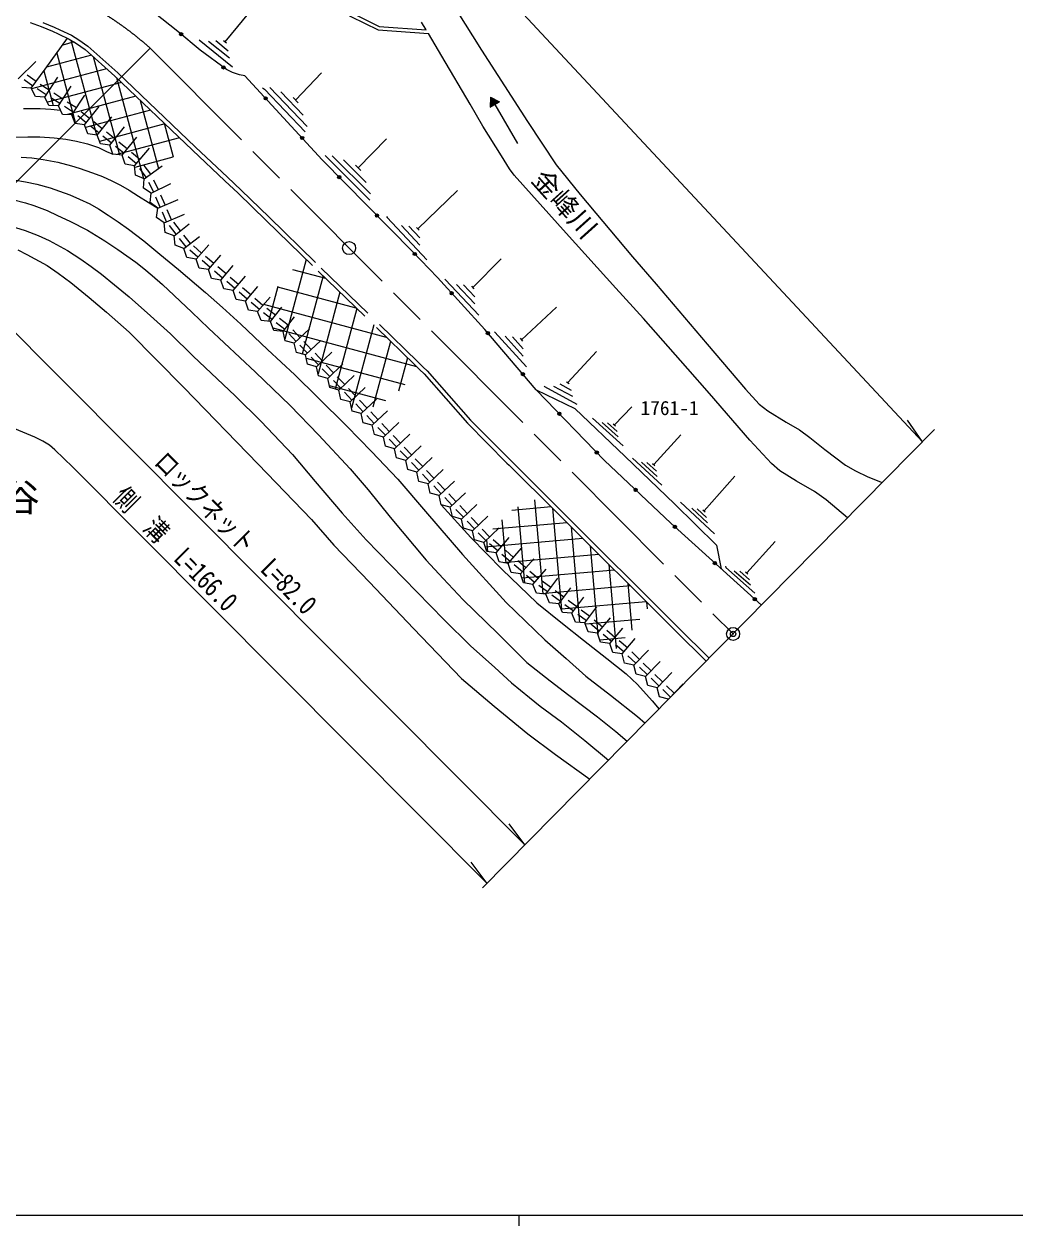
# Model space of a CAD drawing. Units: millimetres, scale not verified. Extents: x 40000 to 680000, y 20000 to 380000.
# Drawn here: x 222127 to 314027, y 204000 to 315524 of the extents above; entities that cross this region are included whole.
import ezdxf
from ezdxf.enums import TextEntityAlignment as Align

# ---------------------------------------------------------------- set-up
doc = ezdxf.new("R2010")
doc.units = ezdxf.units.MM
doc.header["$LTSCALE"] = 1000
doc.header["$PDMODE"] = 32
doc.header["$PDSIZE"] = 500
doc.linetypes.add('CHAIN', pattern=[18.5, 12, -1.5, 3.5, -1.5])
doc.linetypes.add('DASHED', pattern=[7.5, 6, -1.5])
for name, color, linetype, lineweight in [('M-BGD', 7, 'Continuous', 25), ('M-BMK', 2, 'CHAIN', 13), ('M-BMK-OTRS', 5, 'Continuous', 25), ('M-BMK-SRVR', 3, 'Continuous', 25), ('M-STR-HTXT', 7, 'Continuous', 13), ('M-TTL-BAND', 7, 'Continuous', 25)]:
    doc.layers.add(name, color=color, linetype=linetype, lineweight=lineweight)
doc.layers.add('M-BMK-HTXT', color=7, linetype='Continuous')
doc.layers.add('M-OTRS', color=6, linetype='Continuous')
doc.styles.add('ＭＳ ゴシック', font='')
doc.styles.get('ＭＳ ゴシック').set_extended_font_data('MS Gothic')

msp = doc.modelspace()

# ---------------------------------------------------------------- hatches: boundary and pattern name
at = {"layer": 'M-BGD'}
for points in [[(236805, 314489, -1), (236574, 314680, -0.41421), (236785, 314700, -0.41421)], [(240745, 311413, -1), (240505, 311592, -0.41421), (240715, 311623, -0.41421)], [(244637, 308524, -1), (244434, 308745, -0.41421), (244646, 308736, -0.41421)], [(266224, 308310), (265389, 308750), (265360, 307807)], [(248021, 304843, -1), (247818, 305064, -0.41421), (248030, 305055, -0.41421)], [(251462, 301217, -1), (251252, 301431, -0.41421), (251464, 301429, -0.41421)], [(254965, 297649, -1), (254755, 297863, -0.41421), (254967, 297861, -0.41421)], [(258464, 294077, -1), (258256, 294294, -0.41421), (258468, 294289, -0.41421)], [(261888, 290434, -1), (261685, 290655, -0.41421), (261897, 290645, -0.41421)], [(265246, 286730, -1), (265051, 286958, -0.41421), (265263, 286941, -0.41421)], [(268488, 282924, -1), (268294, 283152, -0.41421), (268505, 283135, -0.41421)], [(271879, 279252, -1), (271671, 279468, -0.41421), (271883, 279464, -0.41421)], [(275351, 275654, -1), (275142, 275869, -0.41421), (275355, 275866, -0.41421)], [(278957, 272191, -1), (278739, 272397, -0.41421), (278951, 272403, -0.41421)], [(282601, 268768, -1), (282379, 268970, -0.41421), (282591, 268980, -0.41421)], [(286305, 265409, -1), (286083, 265611, -0.41421), (286295, 265621, -0.41421)], [(290009, 262051, -1), (289787, 262252, -0.41421), (289999, 262263, -0.41421)]]:
    msp.add_hatch(color=256, dxfattribs=at).paths.add_polyline_path(points)

# ---------------------------------------------------------------- linework, layer by layer
for p, q in [((240775, 313879), (243557, 317249)), ((224079, 311346), (226170, 314203)), ((226766, 313861), (225714, 313579)), ((226475, 314039), (228834, 305236)), ((238360, 314054), (241464, 311558)), ((239225, 313947), (241174, 312380)), ((239902, 313991), (241072, 313051)), ((240638, 313988), (240911, 313769)), ((228369, 312647), (224217, 311534)), ((225158, 312820), (226910, 306284)), ((228531, 312502), (230975, 303379)), ((221583, 310451), (223211, 312046)), ((222799, 309573), (224079, 311346)), ((229781, 311382), (222826, 309518)), ((223956, 311175), (224820, 307951)), ((222946, 309775), (222135, 310361)), ((223238, 310181), (222427, 310766)), ((224055, 308752), (225250, 310581)), ((231161, 310108), (224290, 308267)), ((230696, 310553), (233206, 301187)), ((247314, 308458), (249709, 310990)), ((222799, 309573), (221928, 309647)), ((223181, 308786), (222799, 309573)), ((224192, 308962), (223355, 309508)), ((224465, 309380), (223628, 309927)), ((225721, 308560), (224884, 309107)), ((225311, 307932), (226506, 309761)), ((226566, 307111), (227761, 308940)), ((244924, 309633), (248375, 306016)), ((245946, 309226), (248017, 307056)), ((224055, 308752), (223181, 308786)), ((224437, 307965), (224055, 308752)), ((225311, 307932), (224437, 307965)), ((225447, 308141), (224610, 308688)), ((225692, 307145), (225311, 307932)), ((226703, 307321), (225866, 307868)), ((226977, 307739), (226140, 308286)), ((232505, 308825), (226168, 307127)), ((227734, 306169), (229106, 307869)), ((232905, 308442), (234595, 302135)), ((247072, 308711), (247555, 308205)), ((265389, 308750), (265360, 307807)), ((265360, 307807), (266224, 308310)), ((265389, 308750), (266224, 308310)), ((265792, 308058), (267906, 304429)), ((226566, 307111), (225692, 307145)), ((226867, 306290), (226566, 307111)), ((227891, 306364), (227113, 306992)), ((228205, 306753), (227427, 307381)), ((233848, 307541), (227823, 305927)), ((228901, 305227), (230273, 306927)), ((227734, 306169), (226867, 306290)), ((228035, 305348), (227734, 306169)), ((229058, 305422), (228280, 306050)), ((229372, 305811), (228594, 306439)), ((235191, 306257), (229120, 304631)), ((230068, 304285), (231440, 305985)), ((235115, 306331), (235955, 303196)), ((228901, 305227), (228035, 305348)), ((229202, 304406), (228901, 305227)), ((230225, 304480), (229447, 305108)), ((230539, 304869), (229761, 305497)), ((236535, 304974), (230717, 303415)), ((231706, 303926), (230928, 304555)), ((231235, 303343), (232594, 305026)), ((253129, 302190), (255748, 304870)), ((230068, 304285), (229202, 304406)), ((230369, 303464), (230068, 304285)), ((231235, 303343), (230369, 303464)), ((231392, 303537), (230614, 304165)), ((232864, 302944), (232102, 303591)), ((232379, 302372), (233769, 304011)), ((231516, 302515), (231235, 303343)), ((232379, 302372), (231516, 302515)), ((232541, 302563), (231778, 303210)), ((232459, 301501), (232379, 302372)), ((235916, 303165), (232393, 302221)), ((233265, 301162), (234930, 302380)), ((233870, 301605), (233280, 302412)), ((250710, 303304), (254253, 299776)), ((251743, 302924), (253868, 300806)), ((252881, 302437), (253377, 301943)), ((233265, 301162), (232459, 301501)), ((233467, 301310), (232876, 302117)), ((233195, 300290), (233265, 301162)), ((233931, 299818), (233195, 300290)), ((234155, 299929), (233711, 300825)), ((233931, 299818), (235753, 300720)), ((234603, 300151), (234159, 301047)), ((258639, 296531), (262333, 300072)), ((233816, 298951), (233931, 299818)), ((234527, 298441), (233816, 298951)), ((234756, 298541), (234359, 299458)), ((234527, 298441), (236407, 299256)), ((235215, 298739), (234818, 299657)), ((234412, 297574), (234527, 298441)), ((235353, 297164), (234955, 298082)), ((235123, 297065), (237003, 297879)), ((235811, 297363), (235414, 298281)), ((235123, 297065), (234412, 297574)), ((235227, 296196), (235123, 297065)), ((236239, 296032), (235627, 296823)), ((236635, 296338), (236022, 297129)), ((236041, 295879), (237456, 296974)), ((257129, 296833), (258833, 295003)), ((257799, 296774), (258821, 295676)), ((258520, 296659), (258759, 296403)), ((236041, 295879), (235227, 296196)), ((236145, 295010), (236041, 295879)), ((237157, 294846), (236545, 295637)), ((237553, 295152), (236941, 295943)), ((236960, 294693), (238391, 295801)), ((236960, 294693), (236145, 295010)), ((237232, 293862), (236960, 294693)), ((238257, 293899), (237501, 294554)), ((238584, 294277), (237829, 294932)), ((238093, 293710), (239256, 295052)), ((238093, 293710), (237232, 293862)), ((238374, 292882), (238093, 293710)), ((239398, 292930), (238636, 293577)), ((239722, 293311), (238960, 293958)), ((239237, 292739), (240379, 294085)), ((248299, 293676), (246317, 286278)), ((263734, 291077), (266387, 293724)), ((239237, 292739), (238374, 292882)), ((239517, 291911), (239237, 292739)), ((240542, 291959), (239780, 292606)), ((240866, 292340), (240103, 292988)), ((240380, 291769), (241522, 293114)), ((247013, 292754), (250089, 291930)), ((240380, 291769), (239517, 291911)), ((240661, 290940), (240380, 291769)), ((241685, 290989), (240923, 291636)), ((242009, 291370), (241247, 292017)), ((241524, 290798), (242666, 292143)), ((242658, 289817), (243816, 291156)), ((245653, 291160), (244789, 287936)), ((245643, 291148), (252905, 289203)), ((249862, 292149), (247920, 284900)), ((262222, 291370), (263937, 289550)), ((262892, 291315), (263921, 290223)), ((263614, 291205), (263854, 290950)), ((241524, 290798), (240661, 290940)), ((241797, 289967), (241524, 290798)), ((242658, 289817), (241797, 289967)), ((242822, 290006), (242065, 290660)), ((243149, 290384), (242392, 291038)), ((244284, 289404), (243527, 290058)), ((243793, 288836), (244951, 290176)), ((251428, 290632), (249404, 283076)), ((242932, 288986), (242658, 289817)), ((243793, 288836), (242932, 288986)), ((243957, 289025), (243200, 289679)), ((244331, 289528), (255715, 286478)), ((245437, 288505), (244649, 289120)), ((244976, 287913), (246031, 289265)), ((252994, 289116), (250993, 281646)), ((268252, 286237), (271513, 289255)), ((244108, 288020), (243793, 288836)), ((244976, 287913), (244108, 288020)), ((245130, 288110), (244341, 288726)), ((245290, 287097), (244976, 287913)), ((246312, 287188), (245524, 287803)), ((246620, 287582), (245831, 288197)), ((246158, 286990), (247213, 288342)), ((245204, 287322), (258520, 283754)), ((246158, 286990), (245290, 287097)), ((246349, 286137), (246158, 286990)), ((247373, 286075), (246684, 286800)), ((247735, 286420), (247046, 287145)), ((247192, 285903), (248607, 287248)), ((254560, 287599), (252491, 279876)), ((247192, 285903), (246349, 286137)), ((247382, 285049), (247192, 285903)), ((248406, 284988), (247717, 285713)), ((248769, 285332), (248080, 286057)), ((248225, 284816), (249640, 286161)), ((256125, 286079), (254486, 279964)), ((266744, 286553), (268429, 284707)), ((267414, 286487), (268425, 285379)), ((268134, 286366), (268370, 286107)), ((248225, 284816), (247382, 285049)), ((248415, 283962), (248225, 284816)), ((248290, 284523), (257439, 282071)), ((249439, 283901), (248751, 284625)), ((249802, 284245), (249113, 284970)), ((249258, 283728), (250674, 285073)), ((257690, 284560), (256863, 281473)), ((272547, 282249), (275233, 285153)), ((249258, 283728), (248415, 283962)), ((249449, 282875), (249258, 283728)), ((250473, 282813), (249784, 283538)), ((250835, 283158), (250146, 283883)), ((250291, 282641), (251707, 283986)), ((250291, 282641), (249449, 282875)), ((250482, 281787), (250291, 282641)), ((251506, 281726), (250817, 282451)), ((251869, 282071), (251179, 282795)), ((251325, 281554), (252740, 282899)), ((272424, 282315), (272670, 282182)), ((250440, 281974), (255641, 280581)), ((251325, 281554), (250482, 281787)), ((251516, 280700), (251325, 281554)), ((252540, 280639), (251851, 281364)), ((252902, 280984), (252213, 281708)), ((252359, 280467), (253774, 281812)), ((271239, 281935), (272996, 280981)), ((271805, 282139), (272860, 281567)), ((252359, 280467), (251516, 280700)), ((252549, 279613), (252359, 280467)), ((253573, 279552), (252884, 280277)), ((253936, 279897), (253247, 280621)), ((253392, 279380), (254807, 280725)), ((276874, 278334), (278486, 279996)), ((253392, 279380), (252549, 279613)), ((253583, 278526), (253392, 279380)), ((254607, 278465), (253918, 279190)), ((254969, 278810), (254280, 279534)), ((254426, 278293), (255841, 279638)), ((274837, 278957), (277707, 276374)), ((254426, 278293), (253583, 278526)), ((254617, 277439), (254426, 278293)), ((255641, 277378), (254952, 278103)), ((256003, 277723), (255314, 278447)), ((255459, 277206), (256874, 278551)), ((275730, 278558), (277216, 277219)), ((276228, 278513), (277120, 277710)), ((276770, 278428), (276978, 278241)), ((255459, 277206), (254617, 277439)), ((255650, 276352), (255459, 277206)), ((256674, 276291), (255985, 277016)), ((257037, 276636), (256347, 277360)), ((256493, 276119), (257908, 277464)), ((280530, 274649), (283042, 277416)), ((256493, 276119), (255650, 276352)), ((256684, 275265), (256493, 276119)), ((257708, 275204), (257019, 275929)), ((258070, 275548), (257381, 276273)), ((257527, 275032), (258942, 276377)), ((257527, 275032), (256684, 275265)), ((257717, 274178), (257527, 275032)), ((258741, 274117), (258052, 274842)), ((259104, 274461), (258415, 275186)), ((258560, 273945), (259975, 275290)), ((278550, 275249), (281290, 272724)), ((279388, 274885), (280859, 273530)), ((279886, 274835), (280768, 274021)), ((280427, 274743), (280633, 274554)), ((258560, 273945), (257717, 274178)), ((258751, 273091), (258560, 273945)), ((259775, 273030), (259086, 273755)), ((260137, 273374), (259448, 274099)), ((259594, 272858), (261009, 274203)), ((285191, 270352), (288060, 273564)), ((259594, 272858), (258751, 273091)), ((259785, 272004), (259594, 272858)), ((260809, 271943), (260120, 272668)), ((261171, 272287), (260482, 273012)), ((260627, 271771), (262042, 273116)), ((260627, 271771), (259785, 272004)), ((260818, 270917), (260627, 271771)), ((261842, 270856), (261153, 271580)), ((262205, 271200), (261516, 271925)), ((261661, 270684), (263076, 272029)), ((269474, 271375), (270236, 262655)), ((282994, 271154), (286161, 268235)), ((261661, 270684), (260818, 270917)), ((261852, 269830), (261661, 270684)), ((262876, 269769), (262187, 270493)), ((263238, 270113), (262549, 270838)), ((262695, 269596), (264110, 270942)), ((271022, 270714), (267353, 270393)), ((267938, 270714), (268556, 263648)), ((271135, 270602), (271958, 261194)), ((284051, 270596), (285513, 269231)), ((284548, 270542), (285425, 269724)), ((285089, 270448), (285294, 270257)), ((262695, 269596), (261852, 269830)), ((262885, 268743), (262695, 269596)), ((263909, 268682), (263220, 269406)), ((264272, 269026), (263583, 269751)), ((263728, 268509), (265143, 269855)), ((272493, 269249), (265610, 268647)), ((266450, 269510), (266799, 265511)), ((272880, 268863), (273656, 260002)), ((263728, 268509), (262885, 268743)), ((263919, 267656), (263728, 268509)), ((264943, 267595), (264254, 268319)), ((265305, 267939), (264616, 268664)), ((264762, 267422), (266177, 268768)), ((273963, 267784), (264906, 266992)), ((265017, 267665), (265112, 266580)), ((266389, 267016), (265630, 267667)), ((265901, 266446), (267118, 267867)), ((264762, 267422), (263919, 267656)), ((265039, 266593), (264762, 267422)), ((265901, 266446), (265039, 266593)), ((266064, 266636), (265304, 267287)), ((267528, 266040), (266769, 266691)), ((267040, 265471), (268257, 266891)), ((274626, 267122), (275350, 258845)), ((289148, 264590), (291776, 267503)), ((266178, 265617), (265901, 266446)), ((267040, 265471), (266178, 265617)), ((267203, 265660), (266443, 266311)), ((275432, 266319), (266596, 265546)), ((267317, 264641), (267040, 265471)), ((268667, 265064), (267908, 265715)), ((268179, 264495), (269396, 265915)), ((268179, 264495), (267317, 264641)), ((268342, 264684), (267582, 265335)), ((268456, 263665), (268179, 264495)), ((276901, 264854), (268310, 264102)), ((269481, 263708), (268721, 264359)), ((269806, 264088), (269047, 264739)), ((269318, 263519), (270535, 264939)), ((276372, 265382), (277055, 257582)), ((288001, 264801), (289501, 263479)), ((288499, 264762), (289399, 263968)), ((289043, 264683), (289253, 264497)), ((269318, 263519), (268456, 263665)), ((269654, 262711), (269318, 263519)), ((270674, 262829), (269869, 263423)), ((278371, 263389), (270117, 262667)), ((270970, 263231), (270166, 263825)), ((270525, 262628), (271621, 264113)), ((271732, 261737), (272828, 263222)), ((278118, 263641), (278499, 259286)), ((270525, 262628), (269654, 262711)), ((270861, 261820), (270525, 262628)), ((271880, 261938), (271076, 262532)), ((272177, 262340), (271373, 262934)), ((272939, 260846), (274035, 262331)), ((271732, 261737), (270861, 261820)), ((272068, 260929), (271732, 261737)), ((279840, 261924), (271942, 261233)), ((273087, 261047), (272283, 261641)), ((273384, 261449), (272580, 262043)), ((274591, 260559), (273786, 261152)), ((274145, 259955), (275242, 261440)), ((279864, 261900), (279920, 261257)), ((272939, 260846), (272068, 260929)), ((273275, 260039), (272939, 260846)), ((274145, 259955), (273275, 260039)), ((274294, 260156), (273489, 260750)), ((274434, 259129), (274145, 259955)), ((279243, 260278), (274187, 259836)), ((275778, 259571), (275010, 260211)), ((275298, 258995), (276502, 260441)), ((275298, 258995), (274434, 259129)), ((275458, 259187), (274690, 259827)), ((275586, 258169), (275298, 258995)), ((276611, 258227), (275842, 258867)), ((276931, 258611), (276162, 259251)), ((276451, 258035), (277654, 259481)), ((277889, 258566), (275520, 258359)), ((276451, 258035), (275586, 258169)), ((276739, 257209), (276451, 258035)), ((277763, 257267), (276995, 257907)), ((278083, 257651), (277315, 258291)), ((277603, 257075), (278807, 258521)), ((277603, 257075), (276739, 257209)), ((277828, 256230), (277603, 257075)), ((278853, 256209), (278136, 256906)), ((279202, 256568), (278484, 257265)), ((278679, 256030), (280042, 257434)), ((278679, 256030), (277828, 256230)), ((278904, 255185), (278679, 256030)), ((279929, 255164), (279212, 255861)), ((280278, 255523), (279560, 256220)), ((279755, 254985), (281118, 256389)), ((279755, 254985), (278904, 255185)), ((279980, 254140), (279755, 254985)), ((281005, 254119), (280288, 254816)), ((281354, 254478), (280636, 255175)), ((280831, 253940), (282195, 255344)), ((281907, 252895), (283271, 254299)), ((280831, 253940), (279980, 254140)), ((281056, 253095), (280831, 253940)), ((282081, 253074), (281364, 253771)), ((282430, 253433), (281712, 254130)), ((281907, 252895), (281056, 253095))]:
    msp.add_line(p, q, dxfattribs=at)
at = {"layer": 'M-BGD', "linetype": 'DASHED'}
for p, q in [((263256, 278487), (266917, 274791)), ((263531, 278777), (267259, 275014))]:
    msp.add_line(p, q, dxfattribs=at)
at = {"layer": 'M-BGD'}
for points in [[(260680, 319288), (264565, 313102), (268823, 306488), (271490, 302465), (273707, 299704), (278561, 293910), (280767, 291396), (285476, 285816), (289022, 281654), (290299, 280245), (291108, 279649), (292811, 278597), (294036, 277873), (295004, 277165), (296405, 276055), (298321, 274603), (299235, 274053), (300384, 273502), (301726, 272971)], [(290511, 261596), (282110, 269213), (275960, 275022), (269638, 281575), (264854, 287190), (260457, 291998), (258140, 294415), (249771, 302939), (242614, 310724), (242096, 310816), (241448, 311029), (240892, 311303), (238468, 313115), (236404, 314821), (232083, 318270)], [(248567, 318451), (249550, 317831), (252443, 316227), (254961, 314983), (259625, 314647)], [(248783, 318705), (249718, 318115), (252597, 316520), (255049, 315308), (259420, 314993)], [(222691, 315672), (223719, 315305), (224756, 314859), (225283, 314618), (226324, 314131), (226978, 313732), (227788, 313167), (230553, 310690), (237742, 303820), (240749, 300991)], [(223865, 315678), (224918, 315225), (225451, 314981), (226514, 314484), (227197, 314067), (228037, 313481), (230824, 310983), (238017, 304110), (240982, 301321)], [(259420, 314993), (259001, 315702)], [(298503, 269702), (296525, 271362), (295434, 272147), (293775, 273096), (292214, 274078), (291447, 274759), (289428, 276919), (285690, 281230), (283687, 283544), (279568, 288189), (277014, 291010), (272394, 296124), (267591, 301496), (267151, 302088), (266415, 303293), (264685, 306056), (263502, 308101), (260863, 312553), (259625, 314647)], [(244257, 309612), (244426, 309489), (248209, 305526)], [(222069, 307688), (223617, 307672), (224604, 307618), (225502, 307538)], [(220585, 305029), (222481, 305068), (223594, 305060), (224913, 304976), (226004, 304839), (226988, 304671), (228020, 304396), (229026, 304061), (229781, 303702), (230369, 303464)], [(221868, 303185), (222844, 303101), (223908, 302955), (225246, 302699), (226519, 302381), (227244, 302142), (228472, 301728), (229416, 301378), (230256, 300982), (231080, 300570), (231878, 300117), (232752, 299546), (233639, 298988), (234527, 298441)], [(250052, 303323), (250113, 303251), (254202, 299179)], [(221353, 301033), (222249, 300894), (223312, 300664), (224550, 300331), (225414, 300025), (226365, 299683), (227271, 299286), (228232, 298834), (229017, 298391), (229935, 297796), (230869, 297186), (231829, 296503), (233234, 295404), (234724, 294181), (236461, 292759), (238946, 290626), (240539, 289208), (242241, 287671), (244718, 285325), (247249, 282970), (249351, 280914), (252067, 278217), (254353, 275848), (256801, 273299), (259355, 270292), (262786, 266306), (266834, 261850), (270413, 258391), (272409, 256655), (274233, 255024), (276506, 253261), (279022, 251280), (279732, 250662)], [(221184, 299201), (222262, 298926), (223027, 298684), (224283, 298215), (225237, 297773), (226378, 297240), (228010, 296383), (229617, 295419), (230813, 294590), (232507, 293429), (233250, 292852), (234024, 292195), (234978, 291366), (237691, 288775), (239239, 287304), (243597, 283214), (246807, 280116), (249443, 277399), (252358, 274250), (254049, 272290), (256093, 269772), (259427, 265791), (260986, 264070), (262845, 262090), (266073, 258986), (268768, 256282), (270916, 254578), (272638, 253266), (275298, 251255), (277011, 249890), (278071, 248978)], [(220945, 296777), (222229, 296357), (223441, 295889), (224450, 295437), (226143, 294513), (227394, 293722), (228347, 293036), (229308, 292325), (230520, 291330), (231885, 290200), (233858, 288461), (235715, 286774), (237817, 284712), (241700, 281018), (244105, 278644), (247010, 275597), (249124, 273077), (251624, 270130), (253867, 267675), (256154, 265326), (258560, 262851), (261080, 260248), (263547, 257844), (265783, 255818), (267326, 254397), (269011, 253028), (270006, 252226), (271969, 250789), (274141, 249034), (276340, 247222)], [(255747, 297651), (255817, 297582), (259486, 293641)], [(221555, 294569), (222381, 294139), (224267, 293108), (225299, 292418), (226461, 291541), (228166, 290165), (229778, 288784), (231862, 286920), (236947, 281814), (243850, 274690), (248795, 269544), (250854, 267178), (254163, 263732), (258254, 259426), (262712, 254812), (265730, 252220), (268856, 249674), (271404, 247748), (274606, 245463)], [(261149, 291854), (261204, 291794), (264300, 288509)], [(265768, 286955), (265796, 286925), (268712, 283729)], [(258798, 283483), (259222, 283060), (263256, 278487)], [(259152, 283695), (259514, 283334), (263531, 278777)], [(269638, 281575), (273223, 279836), (277872, 275385), (282445, 270995), (286333, 267169), (286778, 264981)], [(270368, 281913), (270401, 281877), (273405, 280247)], [(266917, 274791), (267111, 274595), (271510, 270230), (282545, 259227), (285387, 256399)], [(267259, 275014), (271792, 270513), (282827, 259511), (285668, 256684)], [(260818, 270917), (263578, 267879), (266482, 264898), (269675, 261817), (272079, 259891), (274022, 258361), (276177, 256667), (277962, 255243), (279017, 254234), (280372, 252713), (281019, 251968)], [(287170, 265206), (287208, 265100), (289897, 262730)]]:
    msp.add_lwpolyline(points, dxfattribs=at)
at = {"layer": 'M-BGD', "linetype": 'DASHED'}
for points in [[(240982, 301321), (242267, 300112), (244873, 297594), (249695, 292868), (258655, 284192), (259152, 283695)], [(240749, 300991), (241991, 299822), (244594, 297308), (249416, 292581), (258375, 283907), (258798, 283483)]]:
    msp.add_lwpolyline(points, dxfattribs=at)
at = {"layer": 'M-BGD'}
for centre in [(236690, 314584), (240625, 311502), (244535, 308634), (247919, 304954), (251357, 301324), (254860, 297756), (258360, 294185), (261786, 290544), (265149, 286844), (268391, 283038), (271775, 279360), (275247, 275762), (278848, 272294), (282490, 268869), (286194, 265510), (289898, 262152)]:
    msp.add_circle(centre, 150, dxfattribs=at)
at = {"layer": 'M-BMK'}
msp.add_line((233828, 313275), (287887, 258934), dxfattribs=at)
msp.add_arc((213782, 290956), 30000, 48.07159, 138.74854, dxfattribs=at)
at = {"layer": 'M-BMK-OTRS'}
msp.add_line((264645, 235359), (306576, 277891), dxfattribs=at)
at = {"layer": 'M-BMK-SRVR'}
for centre in [(252275, 294732), (287887, 258934)]:
    msp.add_circle(centre, 600, dxfattribs=at)
at = {"layer": 'M-OTRS'}
msp.add_point((287887, 258934), dxfattribs=at)
at = {"layer": 'M-STR-HTXT'}
for p, q in [((233828, 313275), (215587, 295050)), ((212925, 295295), (268579, 239350)), ((305467, 276766), (304059, 278776)), ((268579, 239350), (267106, 241314)), ((265068, 235789), (263596, 237754))]:
    msp.add_line(p, q, dxfattribs=at)
for points in [[(253324, 332670), (305467, 276766)], [(265068, 235789), (226637, 274421), (224991, 276018), (224496, 276442), (223867, 276829), (223117, 277183), (221279, 277973)]]:
    msp.add_lwpolyline(points, dxfattribs=at)
at = {"layer": 'M-TTL-BAND'}
for p, q in [((40000, 205000), (579000, 205000)), ((268000, 205000), (268000, 204000))]:
    msp.add_line(p, q, dxfattribs=at)

# ---------------------------------------------------------------- texts
at = {"layer": 'M-BMK-HTXT', "style": 'ＭＳ ゴシック'}
msp.add_text('金峰川', height=1833, rotation=311.942, dxfattribs=at).set_placement((268679, 300649), align=Align.BOTTOM_LEFT)
for s, height, p in [('1761-1', 1320, (281995, 279900)), ('金峰谷', 2566, (218325, 271581))]:
    msp.add_text(s, height=height, dxfattribs=at).set_placement(p, align=Align.MIDDLE_CENTER)
at = {"layer": 'M-STR-HTXT', "style": 'ＭＳ ゴシック', "width": 0.8}
for s, p in [('ロックネット\u3000L=82.0', (240715, 267286)), ('側\u3000溝\u3000L=166.0', (235141, 265800))]:
    msp.add_text(s, height=1833, rotation=314.851, dxfattribs=at).set_placement(p, align=Align.BOTTOM_CENTER)

doc.saveas('drawing.dxf')
